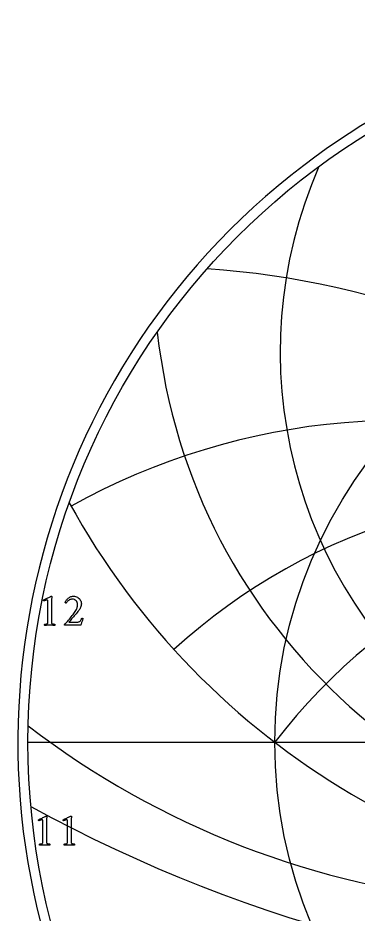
# Model space of a CAD drawing. Header units: millimetres. Extents: x -32.4 to 32.3, y -32.4 to 33.4.
# Drawn here: x -32.35 to -17.16, y -7.67 to 32.32 of the extents above; entities that cross this region are included whole.
import ezdxf

# ---------------------------------------------------------------- set-up
doc = ezdxf.new("R2010")
doc.units = ezdxf.units.MM
for name, color, linetype in [('CUT_OUTER', 1, 'Continuous'), ('ENGRAVE', 7, 'Continuous'), ('ENGRAVE_FINE', 8, 'Continuous'), ('TEXT', 5, 'Continuous')]:
    doc.layers.add(name, color=color, linetype=linetype)

msp = doc.modelspace()

# ---------------------------------------------------------------- linework, layer by layer
at = {"layer": 'CUT_OUTER'}
for centre, radius, start, end in [((-0.0002, -0.0001), 32.35, 127.26523, 87.73645), ((-0.0008, 0.0014), 32.3484, 92.26192, 127.26607)]:
    msp.add_arc(centre, radius, start, end, dxfattribs=at)
at = {"layer": 'ENGRAVE'}
msp.add_lwpolyline([(-31.9, 0), (31.9, 0)], dxfattribs=at)
for radius in [31.9, 20.8814]:
    msp.add_circle((0, 0), radius, dxfattribs=at)
for centre, radius, start, end in [((0, 17.4239), 20.6379, 156.38511, 23.61489), ((0, 21.1735), 26.2831, 186.26753, 353.73247), ((0, 27.2132), 34.3015, 208.80523, 331.19477), ((0, -16.0229), 26.3204, 37.5, 142.5), ((0, -16.0229), 26.3204, 37.5, 142.5), ((-8.4015, 31.355), 38.5973, 232.51204, 265.13001)]:
    msp.add_arc(centre, radius, start, end, dxfattribs=at)
at = {"layer": 'ENGRAVE_FINE'}
for centre, radius, start, end in [((-26.3204, -16.0229), 37.2227, 16.00739, 86.28084), ((-26.3204, -16.0229), 37.2227, 16.00739, 86.28084), ((-15.1961, -16.0229), 30.3922, 22.17703, 119.09303), ((-15.1961, -16.0229), 30.3922, 22.17703, 119.09303), ((-7.0525, -16.0229), 27.2489, 29.19913, 132.2722), ((-7.0525, -16.0229), 27.2489, 29.19913, 132.2722), ((0, 55.2682), 66.2544, 241.345817, 298.654183)]:
    msp.add_arc(centre, radius, start, end, dxfattribs=at)
at = {"layer": 'TEXT'}
for points in [[(-31.0098, 5.4513), (-31.0098, 6.2698), (-31.0104, 6.2899), (-31.0122, 6.3066), (-31.0151, 6.32), (-31.0192, 6.3299), (-31.0247, 6.3372), (-31.0319, 6.3424), (-31.0407, 6.3455), (-31.0513, 6.3465), (-31.0642, 6.3455), (-31.0803, 6.3426), (-31.0995, 6.3378), (-31.1217, 6.331), (-31.1441, 6.3235), (-31.1637, 6.3167), (-31.1804, 6.3106), (-31.1943, 6.3051), (-31.2024, 6.3127), (-31.2083, 6.3211), (-31.2118, 6.3303), (-31.2129, 6.3403), (-31.2129, 6.3404), (-31.2129, 6.3408), (-31.2129, 6.3415), (-31.2129, 6.3424), (-31.2127, 6.3461), (-31.2119, 6.3491), (-31.2106, 6.3513), (-31.2088, 6.3527), (-31.1675, 6.3714), (-31.1267, 6.3903), (-31.0862, 6.4093), (-31.0461, 6.4284), (-31.0079, 6.4467), (-30.9731, 6.4633), (-30.9416, 6.4783), (-30.9135, 6.4916), (-30.8902, 6.5025), (-30.8733, 6.5102), (-30.8628, 6.5149), (-30.8586, 6.5164), (-30.8544, 6.5164), (-30.8496, 6.5157), (-30.8456, 6.5133), (-30.8424, 6.5094), (-30.8399, 6.504), (-30.838, 6.4981), (-30.8363, 6.4926), (-30.8349, 6.4877), (-30.8337, 6.4833), (-30.8342, 6.4801), (-30.8358, 6.4706), (-30.8384, 6.4547), (-30.842, 6.4325), (-30.8456, 6.4045), (-30.8482, 6.3711), (-30.8498, 6.3325), (-30.8503, 6.2885), (-30.8503, 5.4513), (-30.8502, 5.4289), (-30.85, 5.4073), (-30.8497, 5.3864), (-30.8492, 5.3663), (-30.8483, 5.3476), (-30.8464, 5.3306), (-30.8436, 5.3154), (-30.8399, 5.3021), (-30.8364, 5.297), (-30.8301, 5.2923), (-30.8209, 5.2877), (-30.8088, 5.2834), (-30.7952, 5.2796), (-30.7811, 5.2765), (-30.7667, 5.2739), (-30.7518, 5.2721), (-30.7379, 5.2707), (-30.7262, 5.2697), (-30.7167, 5.2691), (-30.7094, 5.2689), (-30.7066, 5.264), (-30.7044, 5.2575), (-30.7029, 5.2495), (-30.7021, 5.2399), (-30.7022, 5.2303), (-30.7034, 5.2223), (-30.7058, 5.2158), (-30.7094, 5.2109), (-30.7398, 5.2129), (-30.7689, 5.2148), (-30.7968, 5.2166), (-30.8233, 5.2182), (-30.8498, 5.2195), (-30.8772, 5.2205), (-30.9057, 5.2211), (-30.9352, 5.2213), (-30.9636, 5.2211), (-30.9907, 5.2205), (-31.0164, 5.2195), (-31.0409, 5.2182), (-31.0657, 5.2166), (-31.0922, 5.2148), (-31.1206, 5.2129), (-31.1508, 5.2109), (-31.1543, 5.2158), (-31.1567, 5.2223), (-31.1579, 5.2303), (-31.158, 5.2399), (-31.1572, 5.2495), (-31.1557, 5.2575), (-31.1535, 5.264), (-31.1508, 5.2689), (-31.1434, 5.2691), (-31.1339, 5.2697), (-31.1222, 5.2707), (-31.1083, 5.2721), (-31.0934, 5.2739), (-31.079, 5.2765), (-31.0649, 5.2796), (-31.0513, 5.2834), (-31.0394, 5.2877), (-31.0306, 5.2923), (-31.0249, 5.297), (-31.0223, 5.3021), (-31.0185, 5.3154), (-31.0155, 5.3306), (-31.0133, 5.3476), (-31.0119, 5.3663), (-31.011, 5.3864), (-31.0104, 5.4073), (-31.01, 5.4289), (-31.0098, 5.4513)], [(-29.4391, 5.5197), (-29.4496, 5.494), (-29.4603, 5.4666), (-29.4713, 5.4375), (-29.4826, 5.4067), (-29.4937, 5.3757), (-29.5043, 5.3459), (-29.5144, 5.3172), (-29.524, 5.2897), (-29.5326, 5.2649), (-29.5396, 5.2446), (-29.545, 5.2287), (-29.5489, 5.2171), (-30.2493, 5.2171), (-30.2525, 5.2195), (-30.2558, 5.2226), (-30.2592, 5.2263), (-30.2628, 5.2306), (-30.266, 5.2351), (-30.2682, 5.2392), (-30.2696, 5.2428), (-30.27, 5.2461), (-30.2273, 5.2943), (-30.184, 5.3435), (-30.1403, 5.3938), (-30.096, 5.4451), (-30.0519, 5.4968), (-30.0089, 5.5482), (-29.967, 5.5993), (-29.926, 5.6502), (-29.8871, 5.7), (-29.8509, 5.7476), (-29.8176, 5.7932), (-29.7872, 5.8367), (-29.7589, 5.8809), (-29.7362, 5.9222), (-29.719, 5.9607), (-29.7074, 5.9963), (-29.6997, 6.0309), (-29.6942, 6.0662), (-29.6909, 6.1024), (-29.6898, 6.1393), (-29.6938, 6.189), (-29.7056, 6.2346), (-29.7254, 6.2761), (-29.753, 6.3134), (-29.7868, 6.3442), (-29.8248, 6.3662), (-29.8671, 6.3794), (-29.9136, 6.3838), (-29.9527, 6.3816), (-29.9892, 6.375), (-30.0232, 6.364), (-30.0545, 6.3486), (-30.0831, 6.3306), (-30.1089, 6.3118), (-30.1318, 6.2922), (-30.1519, 6.2719), (-30.169, 6.2525), (-30.183, 6.2357), (-30.1939, 6.2214), (-30.2017, 6.2097), (-30.2079, 6.2106), (-30.2143, 6.2131), (-30.2209, 6.2173), (-30.2276, 6.2232), (-30.2335, 6.2295), (-30.2377, 6.2349), (-30.2402, 6.2393), (-30.241, 6.2429), (-30.2366, 6.2538), (-30.2294, 6.268), (-30.2195, 6.2855), (-30.2068, 6.3061), (-30.1915, 6.3286), (-30.1734, 6.3517), (-30.1526, 6.3753), (-30.1291, 6.3994), (-30.1033, 6.4228), (-30.0755, 6.4444), (-30.0458, 6.4642), (-30.0141, 6.4822), (-29.9805, 6.4972), (-29.945, 6.5079), (-29.9075, 6.5143), (-29.868, 6.5164), (-29.8204, 6.5134), (-29.775, 6.5043), (-29.7318, 6.489), (-29.6908, 6.4677), (-29.653, 6.4416), (-29.6194, 6.4121), (-29.5898, 6.379), (-29.5644, 6.3424), (-29.544, 6.3034), (-29.5295, 6.2631), (-29.5207, 6.2215), (-29.5178, 6.1787), (-29.5198, 6.1358), (-29.5256, 6.0942), (-29.5353, 6.0539), (-29.5489, 6.015), (-29.5659, 5.9773), (-29.5857, 5.9409), (-29.6083, 5.9058), (-29.6339, 5.872), (-29.6701, 5.8277), (-29.7082, 5.7821), (-29.7483, 5.735), (-29.7903, 5.6865), (-29.8327, 5.6381), (-29.874, 5.5912), (-29.9141, 5.5458), (-29.953, 5.5021), (-29.9894, 5.4612), (-30.0219, 5.4246), (-30.0505, 5.3923), (-30.0752, 5.3643), (-29.6732, 5.3643), (-29.6445, 5.3667), (-29.6186, 5.3739), (-29.5953, 5.3858), (-29.5748, 5.4026), (-29.556, 5.4243), (-29.5378, 5.451), (-29.5202, 5.4828), (-29.5033, 5.5197), (-29.5003, 5.5251), (-29.4955, 5.529), (-29.4889, 5.5313), (-29.4805, 5.5321), (-29.4769, 5.5319), (-29.4722, 5.5311), (-29.4665, 5.5298), (-29.4598, 5.528), (-29.4531, 5.5259), (-29.4474, 5.5238), (-29.4427, 5.5218), (-29.4391, 5.5197)], [(-31.234, -4.3591), (-31.234, -3.5406), (-31.2346, -3.5205), (-31.2363, -3.5038), (-31.2393, -3.4905), (-31.2433, -3.4805), (-31.2488, -3.4732), (-31.256, -3.4681), (-31.2649, -3.465), (-31.2755, -3.4639), (-31.2884, -3.4649), (-31.3045, -3.4678), (-31.3236, -3.4727), (-31.3459, -3.4795), (-31.3683, -3.4869), (-31.3879, -3.4937), (-31.4046, -3.4999), (-31.4184, -3.5054), (-31.4266, -3.4977), (-31.4324, -3.4893), (-31.4359, -3.4801), (-31.4371, -3.4701), (-31.4371, -3.47), (-31.4371, -3.4696), (-31.4371, -3.469), (-31.4371, -3.4681), (-31.4368, -3.4643), (-31.4361, -3.4613), (-31.4348, -3.4591), (-31.4329, -3.4577), (-31.3917, -3.439), (-31.3508, -3.4201), (-31.3104, -3.4012), (-31.2703, -3.3821), (-31.2321, -3.3637), (-31.1972, -3.3471), (-31.1658, -3.3321), (-31.1376, -3.3189), (-31.1144, -3.308), (-31.0975, -3.3002), (-31.0869, -3.2955), (-31.0827, -3.294), (-31.0786, -3.294), (-31.0738, -3.2948), (-31.0698, -3.2971), (-31.0665, -3.301), (-31.0641, -3.3064), (-31.0621, -3.3124), (-31.0605, -3.3178), (-31.059, -3.3227), (-31.0579, -3.3271), (-31.0584, -3.3303), (-31.0599, -3.3398), (-31.0625, -3.3557), (-31.0662, -3.3779), (-31.0698, -3.406), (-31.0724, -3.4393), (-31.0739, -3.478), (-31.0744, -3.5219), (-31.0744, -4.3591), (-31.0744, -4.3815), (-31.0742, -4.4032), (-31.0739, -4.424), (-31.0734, -4.4441), (-31.0724, -4.4629), (-31.0706, -4.4798), (-31.0678, -4.495), (-31.0641, -4.5083), (-31.0606, -4.5134), (-31.0542, -4.5182), (-31.045, -4.5227), (-31.033, -4.527), (-31.0193, -4.5308), (-31.0053, -4.534), (-30.9908, -4.5365), (-30.976, -4.5384), (-30.9621, -4.5397), (-30.9504, -4.5407), (-30.9408, -4.5413), (-30.9335, -4.5415), (-30.9307, -4.5464), (-30.9286, -4.5529), (-30.9271, -4.5609), (-30.9263, -4.5705), (-30.9263, -4.5801), (-30.9276, -4.5881), (-30.93, -4.5946), (-30.9335, -4.5995), (-30.964, -4.5975), (-30.9931, -4.5956), (-31.021, -4.5939), (-31.0475, -4.5923), (-31.0739, -4.5909), (-31.1014, -4.5899), (-31.1299, -4.5893), (-31.1594, -4.5892), (-31.1878, -4.5893), (-31.2148, -4.5899), (-31.2406, -4.5909), (-31.2651, -4.5923), (-31.2898, -4.5939), (-31.3164, -4.5956), (-31.3447, -4.5975), (-31.3749, -4.5995), (-31.3785, -4.5946), (-31.3809, -4.5881), (-31.3821, -4.5801), (-31.3822, -4.5705), (-31.3813, -4.5609), (-31.3798, -4.5529), (-31.3777, -4.5464), (-31.3749, -4.5415), (-31.3676, -4.5413), (-31.3581, -4.5407), (-31.3464, -4.5397), (-31.3324, -4.5384), (-31.3176, -4.5365), (-31.3032, -4.534), (-31.2891, -4.5308), (-31.2755, -4.527), (-31.2635, -4.5227), (-31.2547, -4.5182), (-31.249, -4.5134), (-31.2464, -4.5083), (-31.2427, -4.495), (-31.2397, -4.4798), (-31.2375, -4.4629), (-31.2361, -4.4441), (-31.2352, -4.424), (-31.2345, -4.4032), (-31.2341, -4.3815), (-31.234, -4.3591)], [(-30.1316, -4.3591), (-30.1316, -3.5406), (-30.1321, -3.5205), (-30.1339, -3.5038), (-30.1368, -3.4905), (-30.1409, -3.4805), (-30.1464, -3.4732), (-30.1536, -3.4681), (-30.1625, -3.465), (-30.173, -3.4639), (-30.186, -3.4649), (-30.202, -3.4678), (-30.2212, -3.4727), (-30.2435, -3.4795), (-30.2659, -3.4869), (-30.2854, -3.4937), (-30.3021, -3.4999), (-30.316, -3.5054), (-30.3242, -3.4977), (-30.33, -3.4893), (-30.3335, -3.4801), (-30.3346, -3.4701), (-30.3346, -3.47), (-30.3346, -3.4696), (-30.3346, -3.469), (-30.3346, -3.4681), (-30.3344, -3.4643), (-30.3336, -3.4613), (-30.3323, -3.4591), (-30.3305, -3.4577), (-30.2893, -3.439), (-30.2484, -3.4201), (-30.2079, -3.4012), (-30.1678, -3.3821), (-30.1296, -3.3637), (-30.0948, -3.3471), (-30.0633, -3.3321), (-30.0352, -3.3189), (-30.012, -3.308), (-29.9951, -3.3002), (-29.9845, -3.2955), (-29.9803, -3.294), (-29.9761, -3.294), (-29.9714, -3.2948), (-29.9673, -3.2971), (-29.9641, -3.301), (-29.9616, -3.3064), (-29.9597, -3.3124), (-29.958, -3.3178), (-29.9566, -3.3227), (-29.9554, -3.3271), (-29.9559, -3.3303), (-29.9575, -3.3398), (-29.9601, -3.3557), (-29.9637, -3.3779), (-29.9673, -3.406), (-29.9699, -3.4393), (-29.9715, -3.478), (-29.972, -3.5219), (-29.972, -4.3591), (-29.9719, -4.3815), (-29.9717, -4.4032), (-29.9714, -4.424), (-29.971, -4.4441), (-29.97, -4.4629), (-29.9681, -4.4798), (-29.9653, -4.495), (-29.9616, -4.5083), (-29.9581, -4.5134), (-29.9518, -4.5182), (-29.9426, -4.5227), (-29.9306, -4.527), (-29.9169, -4.5308), (-29.9028, -4.534), (-29.8884, -4.5365), (-29.8736, -4.5384), (-29.8596, -4.5397), (-29.8479, -4.5407), (-29.8384, -4.5413), (-29.8311, -4.5415), (-29.8283, -4.5464), (-29.8262, -4.5529), (-29.8247, -4.5609), (-29.8238, -4.5705), (-29.8239, -4.5801), (-29.8251, -4.5881), (-29.8275, -4.5946), (-29.8311, -4.5995), (-29.8615, -4.5975), (-29.8907, -4.5956), (-29.9185, -4.5939), (-29.9451, -4.5923), (-29.9715, -4.5909), (-29.9989, -4.5899), (-30.0274, -4.5893), (-30.057, -4.5892), (-30.0853, -4.5893), (-30.1124, -4.5899), (-30.1382, -4.5909), (-30.1626, -4.5923), (-30.1874, -4.5939), (-30.2139, -4.5956), (-30.2423, -4.5975), (-30.2725, -4.5995), (-30.276, -4.5946), (-30.2784, -4.5881), (-30.2797, -4.5801), (-30.2797, -4.5705), (-30.2789, -4.5609), (-30.2774, -4.5529), (-30.2753, -4.5464), (-30.2725, -4.5415), (-30.2652, -4.5413), (-30.2556, -4.5407), (-30.2439, -4.5397), (-30.23, -4.5384), (-30.2152, -4.5365), (-30.2007, -4.534), (-30.1867, -4.5308), (-30.173, -4.527), (-30.1611, -4.5227), (-30.1523, -4.5182), (-30.1466, -4.5134), (-30.144, -4.5083), (-30.1402, -4.495), (-30.1373, -4.4798), (-30.1351, -4.4629), (-30.1336, -4.4441), (-30.1327, -4.424), (-30.1321, -4.4032), (-30.1317, -4.3815), (-30.1316, -4.3591)]]:
    msp.add_lwpolyline(points, close=True, dxfattribs=at)

doc.saveas('drawing.dxf')
